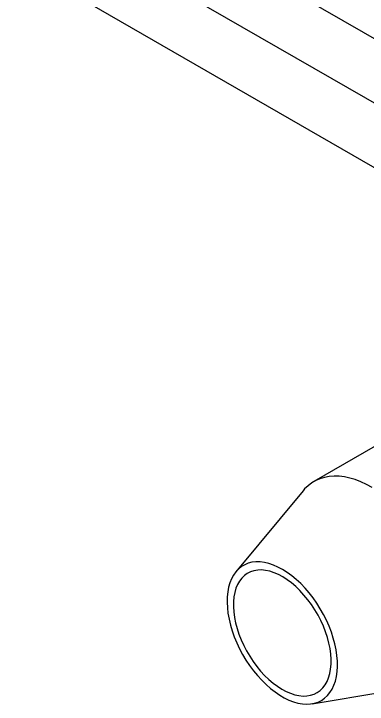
# Model space of a CAD drawing. Header units: inches. Extents: x 0.9 to 37.1, y -8.4 to 11.7.
# Drawn here: x 14.3369 to 14.4301, y 3.5754 to 3.7576 of the extents above; entities that cross this region are included whole.
import ezdxf

# ---------------------------------------------------------------- set-up
doc = ezdxf.new("R2010")
doc.units = ezdxf.units.IN
doc.header["$MEASUREMENT"] = 0

msp = doc.modelspace()

# ---------------------------------------------------------------- linework, layer by layer
at = {"color": 7, "linetype": 'Continuous', "lineweight": 25}
for p, q in [((14.52116578583945, 3.6995467200153), (14.26167178583033, 3.849349417580496)), ((14.50139200409754, 3.69395337890673), (14.2469403945556, 3.840845166415676)), ((14.46883433872571, 3.695737252145792), (14.23220660882091, 3.832339532958533)), ((14.46175714239555, 3.660590065802262), (14.41601733243962, 3.634185035561573)), ((14.41316052983485, 3.631753235925032), (14.39546035267419, 3.610373013982793)), ((14.41558274762494, 3.575516226752641), (14.44294908671182, 3.58015235086661))]:
    msp.add_line(p, q, dxfattribs=at)
at = {"color": 7, "linetype": 'Continuous', "lineweight": 25, "flags": 128}
for points in [[(14.43134344236932, 3.632622683331498), (14.42985684394889, 3.633429006066368), (14.42837688678831, 3.634113183523105), (14.42691062355741, 3.634671955284555), (14.42546504166823, 3.635102658548811), (14.42404702997676, 3.635403240818678), (14.42266334595449, 3.635572269682756), (14.42132058348591, 3.635608939641532), (14.42002514144567, 3.635513075945953), (14.41878319320503, 3.635285135430184), (14.41760065721295, 3.634926204334587), (14.41648316879194, 3.634437993129289), (14.41543605328323, 3.633822828363012), (14.41446430066908, 3.633083641576014), (14.41357254179323, 3.632223955329957), (14.41316052983485, 3.631753235925032)], [(14.42112599823898, 3.592860092102918), (14.42061280552904, 3.594433033831982), (14.42000890018739, 3.596004276516823), (14.4193185181761, 3.597562799018939), (14.41854650202894, 3.599097669422777), (14.4176982668845, 3.600598121715257), (14.41677976250284, 3.60205363130162), (14.41579743153228, 3.6034539888279), (14.41475816431875, 3.604789371792205), (14.41366925057505, 3.606050413442513), (14.41253832824872, 3.607228268477704), (14.4113733299473, 3.608314675090993), (14.41018242729682, 3.60930201292057), (14.40897397362373, 3.610183356500963), (14.40775644536225, 3.610952523840198), (14.40653838259836, 3.611604119782038), (14.40532832916716, 3.612133573849122), (14.40413477272405, 3.61253717230158), (14.40296608520992, 3.612812084186254), (14.40183046412797, 3.612956381193799), (14.40073587504414, 3.61296905118438), (14.39968999571442, 3.612850005287121), (14.39870016223081, 3.612600078523452), (14.39777331756403, 3.612221023950053), (14.39691596286347, 3.611715500362403), (14.39613411185634, 3.611087053645252), (14.3954332486657, 3.610340091900783), (14.39481828934327, 3.609479854528941), (14.39429354738684, 3.608512375476811), (14.39386270348422, 3.60744444091481), (14.39352877969581, 3.60628354163658), (14.39329411825707, 3.605037820516455), (14.3931603651494, 3.603716015393041), (14.39312845855472, 3.602327397779565), (14.39319862227489, 3.600881707830863), (14.39337036416182, 3.599389086023201), (14.39364247956957, 3.59786000202611), (14.39401305980407, 3.596305181265185), (14.39447950551123, 3.594735529690928), (14.39503854490956, 3.593162057281337), (14.39568625673935, 3.591595800814829), (14.3964180977675, 3.590047746455162), (14.39722893465501, 3.588528752691394), (14.39811307996371, 3.587049474173381), (14.39906433204952, 3.585620286977067), (14.40007601856253, 3.584251215823767), (14.40114104324874, 3.582951863763943), (14.40225193572519, 3.581731344818711), (14.40340090387935, 3.580598220051531), (14.40457988852515, 3.579560437518496), (14.40578061993238, 3.578625276518429), (14.40699467583297, 3.577799296533834), (14.40821354049705, 3.577088291220836), (14.40942866446476, 3.57649724777085), (14.41063152451455, 3.576030311929012), (14.4118136834474, 3.575690758914761), (14.41296684926779, 3.575480970448525), (14.41408293334604, 3.575402418045658), (14.41515410715424, 3.57545565269483), (14.41617285717776, 3.575640300993223), (14.41713203761716, 3.575955067765695), (14.41802492051084, 3.576397745149497), (14.41884524292682, 3.576965228080843), (14.41958725089275, 3.577653536074709), (14.4202457397559, 3.578457841145064), (14.42081609069, 3.579372501669732), (14.42129430309305, 3.580391101962316), (14.42167702264864, 3.581506497273626), (14.42196156485407, 3.582710863906963), (14.42214593385022, 3.583995754095733), (14.42222883642103, 3.585352155258452), (14.42220969106456, 3.586770553215537), (14.4220886320717, 3.588240998924435), (14.42186650858432, 3.589753178265016), (14.42154487863909, 3.5912964843857), (14.42112599823898, 3.592860092102918)], [(14.41958902036618, 3.59301220554069), (14.41909890841383, 3.59450491326366), (14.4185168600844, 3.595995091991085), (14.41784756168879, 3.597470743680065), (14.41709640202414, 3.598919987250866), (14.4162694289864, 3.6003311542464), (14.41537330087622, 3.601692882779772), (14.41441523279021, 3.602994209013512), (14.41340293852929, 3.604224655433956), (14.41234456849161, 3.605374315210017), (14.41124864405041, 3.606433931957166), (14.4101239889449, 3.607394974264399), (14.40897965823669, 3.608249704384145), (14.4078248654038, 3.60899124053205), (14.40666890815912, 3.609613612295068), (14.40552109359067, 3.610111808701713), (14.40439066322647, 3.610481818567451), (14.40328671862711, 3.610720662790408), (14.40221814810542, 3.610826418337338), (14.40119355516292, 3.610798233726759), (14.40022118921953, 3.610636335884585), (14.39930887919408, 3.610342028317046), (14.39846397047048, 3.609917680615625), (14.39769326575696, 3.609366709378503), (14.39700297031471, 3.608693550702115), (14.39639864199675, 3.607903624464312), (14.39588514649935, 3.60700329068669), (14.39546661818632, 3.605999798327443), (14.39514642680156, 3.604901226916999), (14.39492715033783, 3.60371642150641), (14.39481055428027, 3.602454921452183), (14.39479757739178, 3.601126883611007), (14.39488832415465, 3.599743000562707), (14.39508206392929, 3.598314414519876), (14.39537723683696, 3.596852627617335), (14.39577146631896, 3.59536940930371), (14.3962615782713, 3.59387670158074), (14.39684362660074, 3.592386522853314), (14.39751292499635, 3.590910871164335), (14.398264084661, 3.589461627593534), (14.39909105769874, 3.588050460597999), (14.39998718580893, 3.586688732064628), (14.40094525389492, 3.585387405830887), (14.40195754815585, 3.584156959410443), (14.40301591819353, 3.583007299634382), (14.40411184263473, 3.581947682887234), (14.40523649774024, 3.58098664058), (14.40638082844844, 3.580131910460254), (14.40753562128133, 3.579390374312349), (14.40869157852602, 3.578768002549332), (14.40983939309447, 3.578269806142687), (14.41096982345868, 3.577899796276948), (14.41207376805803, 3.577660952053991), (14.41314233857972, 3.577555196507062), (14.41416693152222, 3.57758338111764), (14.41513929746561, 3.577745278959815), (14.41605160749106, 3.578039586527354), (14.41689651621466, 3.578463934228775), (14.41766722092818, 3.579014905465896), (14.41835751637043, 3.579688064142285), (14.41896184468839, 3.580477990380088), (14.41947534018579, 3.581378324157709), (14.41989386849881, 3.582381816516957), (14.42021405988357, 3.5834803879274), (14.42043333634731, 3.58466519333799), (14.42054993240487, 3.585926693392217), (14.42056290929335, 3.587254731233392), (14.42047216253049, 3.588638614281693), (14.42027842275585, 3.590067200324524), (14.41998324984818, 3.591528987227064), (14.41958902036618, 3.59301220554069)]]:
    msp.add_lwpolyline(points, dxfattribs=at)

doc.saveas('drawing.dxf')
